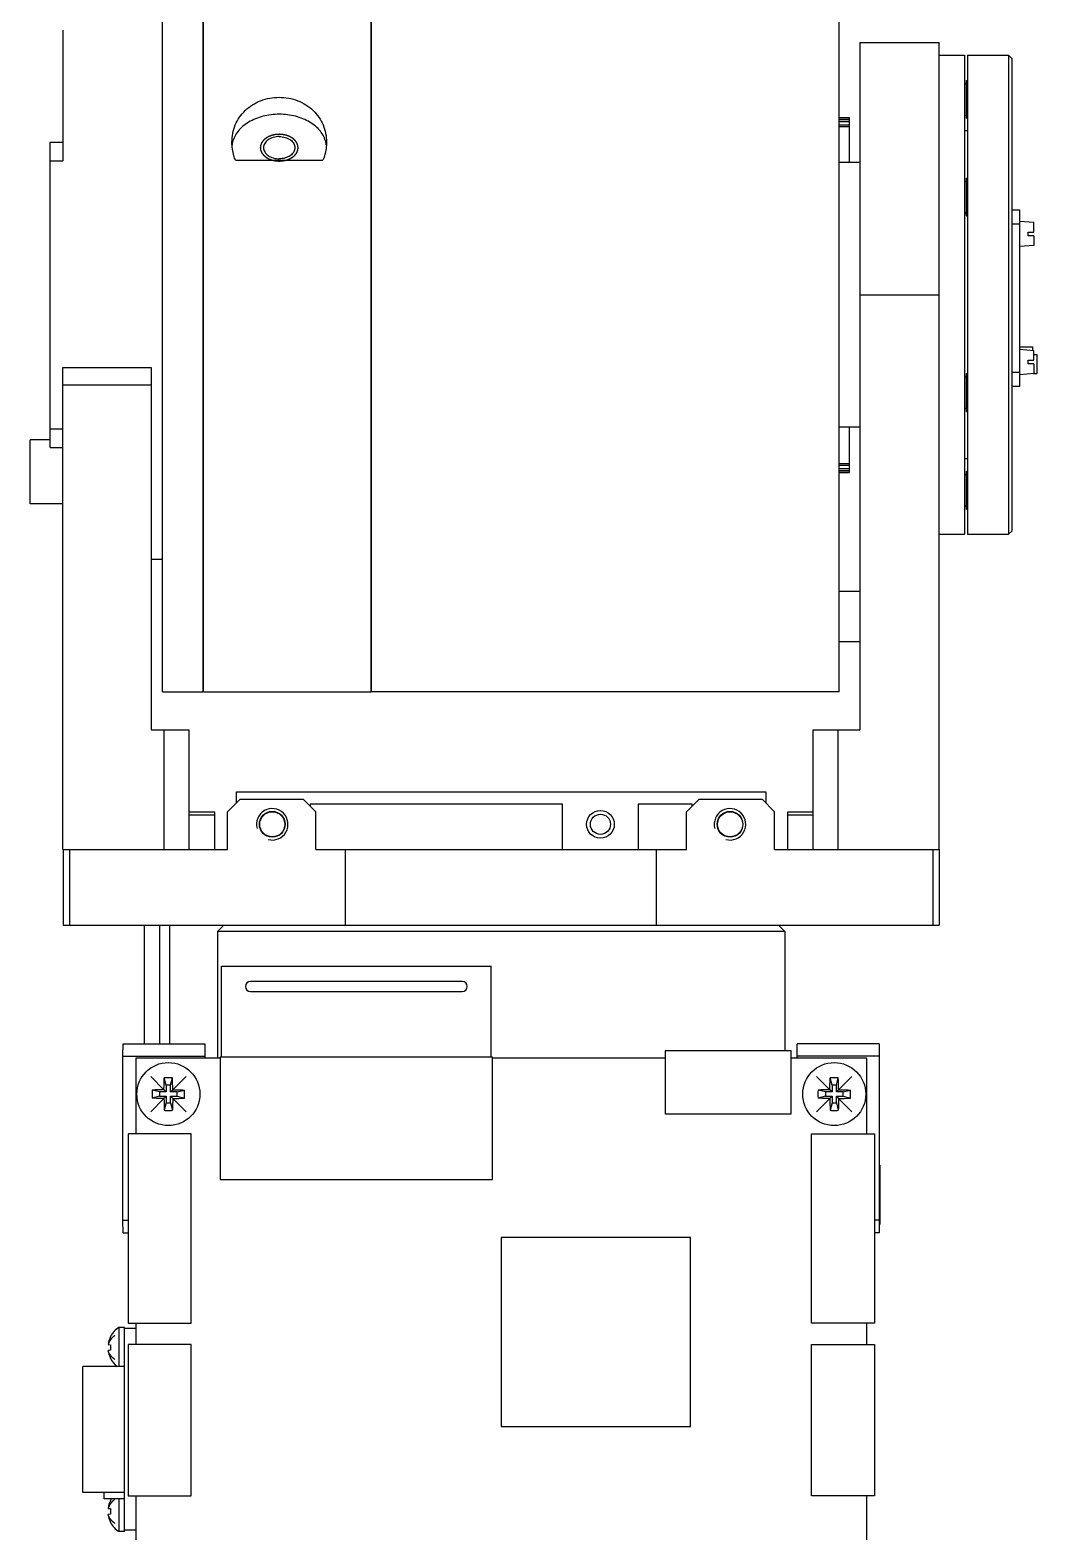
# Model space of a CAD drawing. Header units: millimetres. Extents: x 0 to 594, y 0 to 420.
# Drawn here: x 462.1 to 502, y 186 to 245.6 of the extents above; entities that cross this region are included whole.
import ezdxf

# ---------------------------------------------------------------- set-up
doc = ezdxf.new("R2010")
doc.units = ezdxf.units.MM
doc.header["$LTSCALE"] = 32.67
doc.layers.get('0').update_dxf_attribs({"linetype": 'CONTINUOUS'})
doc.layers.add('AXIS', color=7, linetype='CONTINUOUS')
doc.layers.add('COSMETIC', color=7, linetype='CONTINUOUS')

msp = doc.modelspace()

# ---------------------------------------------------------------- linework, layer by layer
at = {"color": 7, "linetype": 'CONTINUOUS'}
for p, q in [((467.345, 219.347), (467.345, 272.097)), ((494.186, 219.347), (494.186, 272.097)), ((468.945, 249.955), (468.945, 219.347)), ((463.395, 245.597), (463.395, 240.411)), ((468.976, 245.393), (468.945, 245.393)), ((495.006, 245.097), (498.156, 245.097)), ((495.006, 245.097), (495.006, 217.847)), ((498.156, 213.097), (498.156, 245.097)), ((499.286, 244.597), (500.911, 244.597)), ((499.286, 244.597), (499.286, 225.597)), ((501.036, 244.472), (500.911, 244.597)), ((500.911, 244.597), (500.911, 225.597)), ((501.036, 244.472), (501.036, 225.722)), ((468.976, 243.893), (468.945, 243.893)), ((499.156, 243.472), (499.236, 243.472)), ((499.236, 243.597), (499.286, 243.597)), ((499.236, 242.097), (499.236, 243.597)), ((499.156, 242.222), (499.236, 242.222)), ((499.236, 242.097), (499.286, 242.097)), ((499.286, 241.597), (499.156, 241.597)), ((462.895, 229.042), (462.895, 241.152)), ((462.895, 241.152), (463.395, 241.152)), ((462.895, 240.411), (463.395, 240.411)), ((499.156, 239.597), (499.236, 239.597)), ((499.236, 239.722), (499.286, 239.722)), ((499.236, 238.222), (499.236, 239.722)), ((499.156, 238.347), (499.236, 238.347)), ((501.036, 238.462), (501.361, 238.462)), ((501.361, 231.477), (501.361, 238.462)), ((499.236, 238.222), (499.286, 238.222)), ((501.036, 237.912), (501.361, 237.912)), ((501.911, 237.961), (501.361, 238.009)), ((501.911, 237.584), (501.911, 237.961)), ((501.686, 237.584), (501.911, 237.584)), ((501.686, 237.434), (501.686, 237.584)), ((501.911, 237.434), (501.686, 237.434)), ((501.911, 237.434), (501.911, 237.058)), ((501.911, 237.058), (501.361, 237.009)), ((468.976, 235.847), (468.945, 235.847)), ((495.006, 235.097), (498.156, 235.097)), ((468.976, 234.347), (468.945, 234.347)), ((501.361, 233.027), (501.861, 233.027)), ((501.911, 232.881), (501.361, 232.929)), ((501.861, 233.027), (501.861, 232.886)), ((501.686, 232.504), (501.911, 232.504)), ((501.686, 232.354), (501.686, 232.504)), ((501.911, 232.354), (501.686, 232.354)), ((501.911, 232.504), (501.911, 232.881)), ((501.911, 232.727), (502.036, 232.727)), ((501.911, 232.354), (501.911, 231.978)), ((502.036, 232.727), (502.036, 231.977)), ((463.395, 213.097), (463.395, 232.213)), ((463.395, 232.213), (466.895, 232.213)), ((466.895, 232.213), (466.895, 217.847)), ((499.156, 231.847), (499.236, 231.847)), ((499.236, 231.972), (499.286, 231.972)), ((499.236, 230.472), (499.236, 231.972)), ((501.036, 232.027), (501.361, 232.027)), ((501.911, 231.978), (501.361, 231.929)), ((501.904, 231.977), (502.036, 231.977)), ((463.395, 231.526), (466.895, 231.526)), ((501.036, 231.477), (501.361, 231.477)), ((499.156, 230.597), (499.236, 230.597)), ((499.236, 230.472), (499.286, 230.472)), ((462.895, 229.347), (462.09, 229.347)), ((462.09, 226.807), (462.09, 229.347)), ((462.895, 229.783), (463.395, 229.783)), ((462.895, 229.042), (463.395, 229.042)), ((499.286, 228.597), (499.156, 228.597)), ((499.156, 227.972), (499.236, 227.972)), ((499.236, 228.097), (499.286, 228.097)), ((499.236, 226.597), (499.236, 228.097)), ((463.395, 226.807), (462.09, 226.807)), ((499.156, 226.722), (499.236, 226.722)), ((499.236, 226.597), (499.286, 226.597)), ((468.976, 226.301), (468.945, 226.301)), ((499.286, 225.597), (500.911, 225.597)), ((501.036, 225.722), (500.911, 225.597)), ((467.345, 224.597), (466.895, 224.597)), ((468.976, 224.801), (468.945, 224.801)), ((468.945, 223.191), (468.976, 223.191)), ((494.186, 223.347), (495.006, 223.347)), ((468.976, 222.347), (468.945, 222.347)), ((494.186, 221.347), (495.006, 221.347)), ((468.976, 220.847), (468.945, 220.847)), ((466.895, 217.847), (468.395, 217.847)), ((467.395, 217.847), (467.395, 213.097)), ((468.395, 217.847), (468.395, 213.097)), ((493.156, 217.847), (495.006, 217.847)), ((493.156, 213.097), (493.156, 217.847)), ((494.156, 213.097), (494.156, 217.847)), ((470.429, 215.097), (469.929, 214.597)), ((470.282, 215.389), (491.282, 215.389)), ((470.282, 214.951), (470.282, 215.389)), ((470.429, 215.097), (472.929, 215.097)), ((473.429, 214.597), (472.929, 215.097)), ((488.629, 215.097), (488.129, 214.597)), ((488.629, 215.097), (491.129, 215.097)), ((491.629, 214.597), (491.129, 215.097)), ((491.282, 215.389), (491.282, 214.943)), ((468.395, 214.597), (469.405, 214.597)), ((468.395, 214.472), (469.405, 214.472)), ((469.405, 214.597), (469.405, 213.097)), ((469.929, 213.097), (469.929, 214.597)), ((483.219, 214.889), (473.201, 214.889)), ((473.201, 214.889), (473.201, 214.824)), ((473.429, 213.097), (473.429, 214.597)), ((483.219, 213.097), (483.219, 214.889)), ((488.362, 214.889), (486.219, 214.889)), ((486.219, 214.889), (486.219, 213.097)), ((488.129, 213.097), (488.129, 214.597)), ((488.362, 214.831), (488.362, 214.889)), ((491.629, 213.097), (491.629, 214.597)), ((492.155, 214.597), (493.156, 214.597)), ((492.155, 213.097), (492.155, 214.597)), ((492.155, 214.472), (493.156, 214.472)), ((463.395, 213.097), (469.929, 213.097)), ((463.404, 213.097), (463.404, 210.097)), ((463.654, 213.097), (463.654, 210.097)), ((473.429, 213.097), (488.129, 213.097)), ((474.609, 210.097), (474.609, 213.097)), ((486.948, 210.097), (486.948, 213.097)), ((491.629, 213.097), (498.156, 213.097)), ((497.904, 213.097), (497.904, 210.097)), ((498.154, 213.097), (498.154, 210.097)), ((463.404, 210.097), (498.154, 210.097)), ((466.632, 205.397), (466.632, 210.097)), ((467.232, 210.097), (467.232, 205.397)), ((467.632, 205.397), (467.632, 210.097)), ((469.78, 210.097), (469.53, 209.847)), ((492.03, 209.847), (469.53, 209.847)), ((491.78, 210.097), (492.03, 209.847)), ((469.686, 208.466), (480.386, 208.466)), ((469.686, 204.866), (469.686, 208.466)), ((480.386, 204.866), (480.386, 208.466)), ((479.235, 207.866), (470.835, 207.866)), ((470.835, 207.466), (479.235, 207.466)), ((465.778, 204.897), (465.779, 205.397)), ((465.779, 205.397), (469.029, 205.397)), ((469.029, 205.397), (469.028, 204.816)), ((492.286, 205.116), (487.286, 205.116)), ((487.286, 205.116), (487.286, 202.616)), ((492.286, 202.616), (492.286, 205.116)), ((492.528, 204.816), (492.529, 205.397)), ((495.779, 205.397), (492.529, 205.397)), ((495.779, 205.397), (495.778, 204.897)), ((465.778, 204.897), (469.028, 204.897)), ((465.778, 198.397), (465.778, 204.897)), ((469.636, 204.816), (466.286, 204.816)), ((466.286, 204.816), (466.286, 201.816)), ((480.436, 204.866), (469.636, 204.866)), ((469.636, 204.866), (469.636, 200.016)), ((480.436, 200.016), (480.436, 204.866)), ((487.286, 204.816), (480.436, 204.816)), ((495.286, 204.816), (492.286, 204.816)), ((495.778, 204.897), (492.528, 204.897)), ((495.286, 201.816), (495.286, 204.816)), ((495.778, 204.897), (495.778, 198.397)), ((467.49, 203.747), (467.417, 204.04)), ((467.665, 203.747), (467.49, 203.747)), ((467.49, 203.747), (467.49, 203.484)), ((467.665, 203.747), (467.739, 204.04)), ((467.665, 203.484), (467.665, 203.747)), ((493.906, 203.747), (493.833, 204.04)), ((494.081, 203.747), (493.906, 203.747)), ((493.906, 203.747), (493.906, 203.484)), ((494.081, 203.747), (494.155, 204.04)), ((494.081, 203.484), (494.081, 203.747)), ((467.228, 203.484), (466.935, 203.558)), ((467.228, 203.309), (466.935, 203.236)), ((467.49, 203.484), (467.228, 203.484)), ((467.228, 203.484), (467.228, 203.309)), ((467.228, 203.309), (467.49, 203.309)), ((467.49, 203.484), (467.403, 203.572)), ((467.49, 203.309), (467.403, 203.222)), ((467.49, 203.309), (467.49, 203.047)), ((467.665, 203.484), (467.753, 203.572)), ((467.928, 203.484), (467.665, 203.484)), ((467.665, 203.309), (467.928, 203.309)), ((467.665, 203.309), (467.753, 203.222)), ((467.665, 203.047), (467.665, 203.309)), ((467.928, 203.484), (468.221, 203.558)), ((467.928, 203.309), (467.928, 203.484)), ((467.928, 203.309), (468.221, 203.236)), ((493.644, 203.484), (493.351, 203.558)), ((493.644, 203.309), (493.351, 203.236)), ((493.906, 203.484), (493.644, 203.484)), ((493.644, 203.484), (493.644, 203.309)), ((493.644, 203.309), (493.906, 203.309)), ((493.906, 203.484), (493.819, 203.572)), ((493.906, 203.309), (493.819, 203.222)), ((493.906, 203.309), (493.906, 203.047)), ((494.081, 203.484), (494.169, 203.572)), ((494.344, 203.484), (494.081, 203.484)), ((494.081, 203.309), (494.344, 203.309)), ((494.081, 203.309), (494.169, 203.222)), ((494.081, 203.047), (494.081, 203.309)), ((494.344, 203.484), (494.637, 203.558)), ((494.344, 203.309), (494.344, 203.484)), ((494.344, 203.309), (494.637, 203.236)), ((467.49, 203.047), (467.417, 202.754)), ((467.49, 203.047), (467.665, 203.047)), ((467.665, 203.047), (467.739, 202.754)), ((487.286, 202.616), (492.286, 202.616)), ((493.906, 203.047), (493.833, 202.754)), ((493.906, 203.047), (494.081, 203.047)), ((494.081, 203.047), (494.155, 202.754)), ((468.486, 201.816), (465.986, 201.816)), ((465.986, 201.816), (465.986, 194.316)), ((468.486, 194.316), (468.486, 201.816)), ((493.086, 201.816), (495.586, 201.816)), ((493.086, 194.316), (493.086, 201.816)), ((495.586, 201.816), (495.586, 194.316)), ((465.778, 200.572), (465.754, 200.572)), ((465.754, 200.572), (465.754, 200.122)), ((495.804, 200.572), (495.779, 200.572)), ((495.804, 200.572), (495.804, 200.122)), ((465.754, 200.122), (465.754, 199.216)), ((469.636, 200.016), (480.436, 200.016)), ((495.804, 200.122), (495.804, 199.216)), ((465.754, 199.216), (465.754, 198.672)), ((495.804, 199.216), (495.804, 198.672)), ((465.754, 198.672), (465.754, 198.222)), ((465.778, 198.397), (465.986, 198.397)), ((465.779, 197.897), (465.778, 198.397)), ((495.778, 198.397), (495.586, 198.397)), ((495.778, 198.397), (495.779, 197.897)), ((495.804, 198.672), (495.804, 198.222)), ((465.778, 198.222), (465.754, 198.222)), ((465.779, 197.897), (465.986, 197.897)), ((495.779, 197.897), (495.586, 197.897)), ((495.804, 198.222), (495.779, 198.222)), ((488.286, 197.716), (480.786, 197.716)), ((480.786, 197.716), (480.786, 190.216)), ((488.286, 190.216), (488.286, 197.716)), ((465.986, 194.316), (468.486, 194.316)), ((466.286, 194.316), (466.286, 193.466)), ((495.586, 194.316), (493.086, 194.316)), ((495.286, 193.466), (495.286, 194.316)), ((465.281, 193.785), (465.287, 193.782)), ((465.837, 194.147), (465.62, 194.147)), ((465.62, 192.597), (465.62, 194.147)), ((465.837, 194.097), (465.837, 194.147)), ((466.286, 194.097), (465.838, 194.097)), ((465.838, 186.097), (465.838, 194.097)), ((465.188, 193.466), (465.287, 193.456)), ((465.287, 193.238), (465.188, 193.228)), ((468.486, 193.466), (465.986, 193.466)), ((465.986, 193.466), (465.986, 187.466)), ((468.486, 187.466), (468.486, 193.466)), ((493.086, 193.466), (495.586, 193.466)), ((493.086, 187.466), (493.086, 193.466)), ((495.586, 193.466), (495.586, 187.466)), ((465.838, 192.597), (464.188, 192.597)), ((464.188, 187.597), (464.188, 192.597)), ((465.287, 192.912), (465.281, 192.909)), ((480.786, 190.216), (488.286, 190.216)), ((465.838, 187.597), (464.188, 187.597)), ((465.037, 187.347), (465.037, 187.597)), ((465.837, 187.347), (465.037, 187.347)), ((465.281, 187.285), (465.287, 187.282)), ((465.62, 186.047), (465.62, 187.347)), ((465.986, 187.466), (468.486, 187.466)), ((466.286, 187.466), (466.286, 183.816)), ((495.586, 187.466), (493.086, 187.466)), ((495.286, 183.816), (495.286, 187.466)), ((465.188, 186.966), (465.287, 186.956)), ((465.287, 186.738), (465.188, 186.728)), ((465.287, 186.412), (465.281, 186.409)), ((465.837, 186.047), (465.62, 186.047)), ((465.837, 186.047), (465.837, 186.097)), ((466.286, 186.097), (465.838, 186.097))]:
    msp.add_line(p, q, dxfattribs=at)
at = {"color": 6, "linetype": 'CONTINUOUS'}
for p, q in [((494.186, 242.129), (494.584, 242.129)), ((494.186, 242.111), (494.584, 242.111)), ((494.186, 242.055), (494.584, 242.055)), ((494.186, 241.965), (494.584, 241.965)), ((494.186, 241.842), (494.584, 241.842)), ((494.584, 242.129), (494.584, 240.347)), ((494.186, 241.774), (494.584, 241.774)), ((494.584, 229.847), (494.584, 228.048)), ((494.186, 228.404), (494.584, 228.404)), ((494.186, 228.336), (494.584, 228.336)), ((494.186, 228.212), (494.584, 228.212)), ((494.186, 228.122), (494.584, 228.122)), ((494.186, 228.067), (494.584, 228.067)), ((494.186, 228.048), (494.584, 228.048))]:
    msp.add_line(p, q, dxfattribs=at)
at = {"color": 7, "linetype": 'CONTINUOUS'}
for centre, radius in [((484.719, 214.097), 0.55), ((467.578, 203.397), 1.25), ((493.994, 203.397), 1.25)]:
    msp.add_circle(centre, radius, dxfattribs=at)
at = {"color": 2, "linetype": 'CONTINUOUS'}
for centre in [(471.699, 214.097), (489.859, 214.097)]:
    msp.add_arc(centre, 0.625, 255, 195, dxfattribs=at)
at = {"color": 7, "linetype": 'CONTINUOUS'}
for centre, radius, start, end in [((470.835, 207.666), 0.2, 90, 270), ((479.235, 207.666), 0.2, 270, 90), ((467.578, 200.187), 3.856, 89.9958, 92.3856), ((467.578, 200.177), 3.867, 87.61768, 90.00096), ((455.388, 203.438), 12.366, 0.61938, 2.79096), ((493.994, 200.187), 3.856, 89.9958, 92.3856), ((493.994, 200.177), 3.867, 87.61768, 90.00096), ((481.804, 203.438), 12.366, 0.61938, 2.79096), ((470.797, 203.397), 3.866, 177.61621, 182.38379), ((467.537, 191.227), 12.346, 90.62027, 92.79528), ((479.732, 203.356), 12.329, 180.62122, 182.79922), ((467.619, 215.571), 12.349, 270.62034, 272.7949), ((464.355, 203.397), 3.869, 357.61797, 2.38203), ((497.213, 203.397), 3.866, 177.61621, 182.38379), ((493.953, 191.227), 12.346, 90.62027, 92.79528), ((506.148, 203.356), 12.329, 180.62122, 182.79922), ((494.035, 215.571), 12.349, 270.62034, 272.7949), ((490.771, 203.397), 3.869, 357.61797, 2.38203), ((467.578, 206.617), 3.867, 267.61764, 270.00097), ((467.578, 206.607), 3.857, 269.99583, 272.38553), ((493.994, 206.617), 3.867, 267.61764, 270.00097), ((493.994, 206.607), 3.857, 269.99583, 272.38553), ((466.123, 193.347), 0.943, 152.51716, 172.78588), ((466.113, 193.347), 0.94, 121.63663, 152.24819), ((466.123, 193.347), 0.943, 187.21412, 207.48284), ((466.288, 193.347), 1.007, 173.79622, 186.20378), ((466.113, 193.347), 0.94, 207.75181, 233.12723), ((466.123, 186.847), 0.943, 152.51716, 172.78588), ((466.113, 186.847), 0.94, 147.77397, 152.24819), ((466.123, 186.847), 0.943, 187.21412, 207.48284), ((466.288, 186.847), 1.007, 173.79622, 186.20378), ((466.113, 186.847), 0.94, 207.75181, 238.36337)]:
    msp.add_arc(centre, radius, start, end, dxfattribs=at)
at = {"color": 2, "linetype": 'CONTINUOUS'}
for points in [[(471.976, 241.461), (471.964, 241.46), (471.946, 241.459), (471.922, 241.457), (471.903, 241.456), (471.885, 241.455), (471.87, 241.454), (471.858, 241.453), (471.85, 241.452), (471.844, 241.452), (471.84, 241.451), (471.836, 241.451), (471.833, 241.451), (471.832, 241.451), (471.83, 241.451), (471.829, 241.451), (471.828, 241.45), (471.825, 241.45), (471.822, 241.449), (471.817, 241.448), (471.811, 241.447), (471.804, 241.445), (471.793, 241.443), (471.778, 241.44), (471.76, 241.436), (471.743, 241.432), (471.728, 241.429), (471.717, 241.427), (471.709, 241.425), (471.703, 241.424), (471.699, 241.423), (471.695, 241.422), (471.693, 241.421), (471.691, 241.421), (471.69, 241.421), (471.689, 241.421), (471.688, 241.42), (471.686, 241.419), (471.682, 241.418), (471.678, 241.416), (471.673, 241.414), (471.666, 241.412), (471.655, 241.408), (471.642, 241.403), (471.626, 241.397), (471.61, 241.391), (471.596, 241.385), (471.585, 241.381), (471.579, 241.379), (471.573, 241.377), (471.569, 241.375), (471.566, 241.374), (471.563, 241.373), (471.562, 241.373), (471.561, 241.372), (471.56, 241.372), (471.559, 241.371), (471.557, 241.37), (471.554, 241.368), (471.55, 241.366), (471.545, 241.363), (471.539, 241.36), (471.53, 241.354), (471.518, 241.347), (471.503, 241.339), (471.491, 241.332), (471.482, 241.326), (471.475, 241.322), (471.467, 241.318), (471.461, 241.315), (471.457, 241.312), (471.453, 241.31), (471.45, 241.308), (471.448, 241.307), (471.447, 241.306), (471.446, 241.306), (471.445, 241.305), (471.444, 241.304), (471.442, 241.303), (471.44, 241.301), (471.437, 241.298), (471.433, 241.295), (471.428, 241.291), (471.423, 241.286), (471.417, 241.281), (471.409, 241.274), (471.399, 241.266), (471.39, 241.257), (471.382, 241.251), (471.376, 241.246), (471.37, 241.241), (471.365, 241.236), (471.362, 241.233), (471.359, 241.231), (471.356, 241.229), (471.355, 241.227), (471.354, 241.226), (471.353, 241.226), (471.352, 241.225), (471.352, 241.224), (471.35, 241.222), (471.349, 241.22), (471.346, 241.217), (471.344, 241.213), (471.34, 241.209), (471.336, 241.203), (471.331, 241.197), (471.326, 241.19), (471.318, 241.18), (471.311, 241.171), (471.305, 241.163), (471.301, 241.157), (471.297, 241.152), (471.293, 241.147), (471.29, 241.143), (471.288, 241.141), (471.287, 241.139), (471.286, 241.137), (471.285, 241.136), (471.284, 241.135), (471.284, 241.134), (471.283, 241.134), (471.283, 241.133), (471.282, 241.131), (471.282, 241.13), (471.281, 241.128), (471.28, 241.125), (471.278, 241.121), (471.276, 241.116), (471.273, 241.11), (471.27, 241.103), (471.267, 241.095), (471.262, 241.085), (471.258, 241.075), (471.254, 241.066), (471.252, 241.06), (471.249, 241.054), (471.247, 241.049), (471.245, 241.045), (471.244, 241.042), (471.243, 241.04), (471.242, 241.039), (471.242, 241.037), (471.241, 241.036), (471.241, 241.035), (471.241, 241.035), (471.241, 241.034), (471.24, 241.032), (471.24, 241.031), (471.24, 241.028), (471.24, 241.026), (471.239, 241.021), (471.238, 241.016), (471.237, 241.009), (471.236, 241.003), (471.235, 240.994), (471.234, 240.983), (471.232, 240.972), (471.231, 240.963), (471.23, 240.957), (471.229, 240.95), (471.228, 240.945), (471.228, 240.94), (471.227, 240.938), (471.227, 240.936), (471.227, 240.934), (471.226, 240.933), (471.226, 240.932), (471.226, 240.931), (471.226, 240.931), (471.226, 240.93), (471.226, 240.93), (471.226, 240.929), (471.227, 240.927), (471.227, 240.926), (471.227, 240.924), (471.227, 240.921), (471.228, 240.917), (471.229, 240.911), (471.23, 240.905), (471.231, 240.898), (471.232, 240.89), (471.233, 240.879), (471.235, 240.868), (471.236, 240.86), (471.237, 240.853), (471.238, 240.847), (471.238, 240.842), (471.239, 240.837), (471.239, 240.835), (471.24, 240.832), (471.24, 240.831), (471.24, 240.829), (471.24, 240.828), (471.24, 240.828), (471.241, 240.827), (471.241, 240.826), (471.242, 240.825), (471.242, 240.823), (471.243, 240.821), (471.244, 240.818), (471.246, 240.814), (471.248, 240.809), (471.251, 240.803), (471.254, 240.797), (471.257, 240.788), (471.262, 240.778), (471.266, 240.768), (471.269, 240.759), (471.272, 240.753), (471.275, 240.747), (471.277, 240.742), (471.279, 240.738), (471.28, 240.735), (471.281, 240.733), (471.281, 240.732), (471.282, 240.73), (471.282, 240.729), (471.283, 240.728), (471.283, 240.728), (471.284, 240.727), (471.285, 240.726), (471.286, 240.724), (471.287, 240.722), (471.289, 240.72), (471.292, 240.716), (471.296, 240.711), (471.3, 240.706), (471.304, 240.7), (471.31, 240.692), (471.317, 240.683), (471.324, 240.673), (471.33, 240.666), (471.334, 240.66), (471.339, 240.654), (471.342, 240.65), (471.345, 240.646), (471.347, 240.643), (471.348, 240.641), (471.349, 240.64), (471.35, 240.639), (471.351, 240.638), (471.351, 240.637), (471.352, 240.636), (471.353, 240.636), (471.354, 240.635), (471.356, 240.633), (471.358, 240.632), (471.36, 240.629), (471.364, 240.626), (471.369, 240.622), (471.375, 240.617), (471.381, 240.612), (471.389, 240.605), (471.399, 240.596), (471.41, 240.586), (471.42, 240.578), (471.428, 240.571), (471.433, 240.567), (471.437, 240.563), (471.44, 240.561), (471.442, 240.559), (471.444, 240.557), (471.445, 240.556), (471.446, 240.556), (471.447, 240.555), (471.448, 240.554), (471.45, 240.553), (471.453, 240.551), (471.456, 240.549), (471.461, 240.547), (471.467, 240.543), (471.476, 240.538), (471.488, 240.531), (471.502, 240.523), (471.516, 240.515), (471.528, 240.508), (471.538, 240.502), (471.544, 240.499), (471.548, 240.496), (471.552, 240.494), (471.555, 240.492), (471.557, 240.491), (471.558, 240.49), (471.559, 240.49), (471.56, 240.49), (471.561, 240.489), (471.564, 240.488), (471.567, 240.487), (471.571, 240.485), (471.576, 240.483), (471.583, 240.481), (471.594, 240.477), (471.607, 240.472), (471.623, 240.465), (471.64, 240.459), (471.653, 240.454), (471.664, 240.45), (471.67, 240.448), (471.676, 240.446), (471.68, 240.444), (471.683, 240.443), (471.686, 240.442), (471.687, 240.441), (471.688, 240.441), (471.689, 240.441), (471.69, 240.44), (471.693, 240.44), (471.697, 240.439), (471.701, 240.438), (471.707, 240.437), (471.714, 240.435), (471.726, 240.433), (471.74, 240.43), (471.758, 240.426), (471.775, 240.422), (471.79, 240.419), (471.802, 240.416), (471.809, 240.415), (471.815, 240.414), (471.819, 240.413), (471.823, 240.412), (471.825, 240.411), (471.827, 240.411), (471.828, 240.411), (471.829, 240.411), (471.831, 240.411), (471.833, 240.41), (471.837, 240.41), (471.842, 240.41), (471.848, 240.409), (471.856, 240.409), (471.868, 240.408), (471.883, 240.407), (471.902, 240.406), (471.921, 240.404), (471.945, 240.402), (471.964, 240.401), (471.976, 240.4)], [(471.976, 240.4), (471.988, 240.401), (472.006, 240.402), (472.031, 240.404), (472.049, 240.405), (472.067, 240.407), (472.082, 240.408), (472.094, 240.408), (472.102, 240.409), (472.108, 240.409), (472.113, 240.41), (472.116, 240.41), (472.119, 240.41), (472.121, 240.41), (472.122, 240.41), (472.123, 240.411), (472.124, 240.411), (472.127, 240.411), (472.131, 240.412), (472.135, 240.413), (472.141, 240.414), (472.148, 240.416), (472.16, 240.418), (472.174, 240.422), (472.192, 240.425), (472.209, 240.429), (472.224, 240.432), (472.236, 240.435), (472.243, 240.436), (472.249, 240.437), (472.253, 240.438), (472.257, 240.439), (472.259, 240.44), (472.261, 240.44), (472.262, 240.44), (472.263, 240.441), (472.264, 240.441), (472.267, 240.442), (472.27, 240.443), (472.274, 240.445), (472.279, 240.447), (472.286, 240.449), (472.297, 240.453), (472.31, 240.459), (472.327, 240.465), (472.343, 240.471), (472.356, 240.476), (472.367, 240.48), (472.374, 240.482), (472.379, 240.484), (472.383, 240.486), (472.386, 240.487), (472.389, 240.488), (472.39, 240.489), (472.391, 240.489), (472.392, 240.489), (472.393, 240.49), (472.395, 240.491), (472.398, 240.493), (472.402, 240.495), (472.407, 240.498), (472.413, 240.501), (472.422, 240.507), (472.434, 240.514), (472.449, 240.522), (472.461, 240.529), (472.47, 240.535), (472.478, 240.539), (472.485, 240.543), (472.491, 240.547), (472.496, 240.549), (472.499, 240.551), (472.502, 240.553), (472.504, 240.554), (472.506, 240.555), (472.507, 240.556), (472.507, 240.556), (472.508, 240.557), (472.51, 240.559), (472.512, 240.561), (472.515, 240.563), (472.519, 240.566), (472.524, 240.571), (472.53, 240.576), (472.535, 240.581), (472.543, 240.587), (472.553, 240.596), (472.563, 240.604), (472.57, 240.611), (472.576, 240.616), (472.582, 240.621), (472.587, 240.625), (472.591, 240.628), (472.594, 240.631), (472.596, 240.633), (472.598, 240.634), (472.599, 240.635), (472.599, 240.636), (472.6, 240.636), (472.601, 240.637), (472.602, 240.639), (472.604, 240.641), (472.606, 240.644), (472.609, 240.648), (472.612, 240.653), (472.617, 240.658), (472.621, 240.664), (472.627, 240.672), (472.634, 240.681), (472.641, 240.691), (472.647, 240.698), (472.651, 240.704), (472.656, 240.71), (472.659, 240.714), (472.662, 240.718), (472.664, 240.721), (472.665, 240.723), (472.666, 240.724), (472.667, 240.725), (472.668, 240.726), (472.669, 240.727), (472.669, 240.728), (472.669, 240.729), (472.67, 240.73), (472.671, 240.731), (472.671, 240.734), (472.673, 240.736), (472.674, 240.74), (472.677, 240.745), (472.679, 240.752), (472.682, 240.758), (472.685, 240.766), (472.69, 240.776), (472.694, 240.787), (472.698, 240.795), (472.701, 240.801), (472.703, 240.807), (472.706, 240.812), (472.707, 240.817), (472.708, 240.819), (472.709, 240.821), (472.71, 240.823), (472.711, 240.824), (472.711, 240.825), (472.711, 240.826), (472.711, 240.827), (472.712, 240.828), (472.712, 240.829), (472.712, 240.831), (472.712, 240.833), (472.713, 240.836), (472.713, 240.84), (472.714, 240.845), (472.715, 240.852), (472.716, 240.859), (472.717, 240.867), (472.719, 240.878), (472.72, 240.889), (472.722, 240.898), (472.722, 240.904), (472.723, 240.911), (472.724, 240.916), (472.725, 240.921), (472.725, 240.924), (472.725, 240.926), (472.726, 240.927), (472.726, 240.929), (472.726, 240.93), (472.726, 240.93), (472.726, 240.931), (472.726, 240.931), (472.726, 240.932), (472.726, 240.932), (472.726, 240.934), (472.725, 240.935), (472.725, 240.938), (472.725, 240.94), (472.724, 240.945), (472.723, 240.95), (472.723, 240.956), (472.722, 240.963), (472.72, 240.971), (472.719, 240.982), (472.717, 240.993), (472.716, 241.001), (472.715, 241.008), (472.715, 241.014), (472.714, 241.02), (472.713, 241.024), (472.713, 241.027), (472.713, 241.029), (472.712, 241.03), (472.712, 241.032), (472.712, 241.033), (472.712, 241.034), (472.711, 241.034), (472.711, 241.035), (472.711, 241.037), (472.71, 241.038), (472.709, 241.04), (472.708, 241.043), (472.706, 241.047), (472.704, 241.052), (472.701, 241.058), (472.699, 241.065), (472.695, 241.073), (472.691, 241.083), (472.686, 241.093), (472.683, 241.102), (472.68, 241.108), (472.677, 241.114), (472.675, 241.119), (472.674, 241.123), (472.672, 241.126), (472.672, 241.128), (472.671, 241.13), (472.67, 241.131), (472.67, 241.132), (472.67, 241.133), (472.669, 241.133), (472.668, 241.134), (472.667, 241.136), (472.666, 241.137), (472.665, 241.139), (472.663, 241.141), (472.66, 241.145), (472.657, 241.15), (472.652, 241.156), (472.648, 241.161), (472.642, 241.169), (472.635, 241.178), (472.628, 241.188), (472.622, 241.196), (472.618, 241.201), (472.614, 241.207), (472.61, 241.212), (472.607, 241.216), (472.605, 241.218), (472.604, 241.22), (472.603, 241.221), (472.602, 241.222), (472.601, 241.223), (472.601, 241.224), (472.6, 241.225), (472.599, 241.226), (472.598, 241.227), (472.596, 241.228), (472.594, 241.23), (472.592, 241.232), (472.588, 241.235), (472.583, 241.239), (472.577, 241.244), (472.571, 241.25), (472.563, 241.256), (472.554, 241.265), (472.542, 241.275), (472.532, 241.284), (472.524, 241.29), (472.519, 241.295), (472.515, 241.298), (472.512, 241.301), (472.51, 241.303), (472.508, 241.304), (472.507, 241.305), (472.507, 241.306), (472.506, 241.306), (472.504, 241.307), (472.502, 241.308), (472.499, 241.31), (472.496, 241.312), (472.491, 241.315), (472.485, 241.318), (472.476, 241.323), (472.464, 241.33), (472.45, 241.338), (472.436, 241.347), (472.424, 241.354), (472.415, 241.359), (472.409, 241.362), (472.404, 241.365), (472.4, 241.367), (472.397, 241.369), (472.395, 241.37), (472.394, 241.371), (472.393, 241.371), (472.392, 241.372), (472.391, 241.372), (472.389, 241.373), (472.385, 241.374), (472.381, 241.376), (472.376, 241.378), (472.369, 241.38), (472.358, 241.385), (472.345, 241.39), (472.329, 241.396), (472.313, 241.402), (472.299, 241.407), (472.289, 241.411), (472.282, 241.414), (472.276, 241.416), (472.272, 241.417), (472.269, 241.418), (472.267, 241.419), (472.265, 241.42), (472.264, 241.42), (472.263, 241.42), (472.262, 241.421), (472.259, 241.421), (472.256, 241.422), (472.251, 241.423), (472.245, 241.424), (472.238, 241.426), (472.226, 241.428), (472.212, 241.432), (472.194, 241.435), (472.177, 241.439), (472.162, 241.442), (472.151, 241.445), (472.143, 241.446), (472.137, 241.448), (472.133, 241.449), (472.129, 241.449), (472.127, 241.45), (472.125, 241.45), (472.124, 241.451), (472.123, 241.451), (472.122, 241.451), (472.119, 241.451), (472.115, 241.451), (472.11, 241.451), (472.104, 241.452), (472.097, 241.452), (472.084, 241.453), (472.069, 241.454), (472.05, 241.456), (472.032, 241.457), (472.007, 241.459), (471.988, 241.46), (471.976, 241.461)]]:
    msp.add_open_spline(points, degree=3, knots=[0, 0, 0, 0, 0.015625, 0.023438, 0.03125, 0.039062, 0.046875, 0.050781, 0.054688, 0.056641, 0.058594, 0.060547, 0.061523, 0.062012, 0.0625, 0.062988, 0.063477, 0.064453, 0.066406, 0.068359, 0.070312, 0.074219, 0.078125, 0.085938, 0.09375, 0.101562, 0.109375, 0.113281, 0.117188, 0.119141, 0.121094, 0.123047, 0.124023, 0.124512, 0.125, 0.125488, 0.125977, 0.126953, 0.128906, 0.130859, 0.132812, 0.136719, 0.140625, 0.148438, 0.15625, 0.164062, 0.171875, 0.175781, 0.179688, 0.181641, 0.183594, 0.185547, 0.186523, 0.187012, 0.1875, 0.187988, 0.188477, 0.189453, 0.191406, 0.193359, 0.195312, 0.199219, 0.203125, 0.210938, 0.21875, 0.226562, 0.230469, 0.234375, 0.238281, 0.242188, 0.244141, 0.246094, 0.248047, 0.249023, 0.249512, 0.25, 0.250488, 0.250977, 0.251953, 0.253906, 0.255859, 0.257812, 0.261719, 0.265625, 0.269531, 0.273438, 0.28125, 0.289062, 0.292969, 0.296875, 0.300781, 0.304688, 0.306641, 0.308594, 0.310547, 0.311523, 0.312012, 0.3125, 0.312988, 0.313477, 0.314453, 0.316406, 0.318359, 0.320312, 0.324219, 0.328125, 0.332031, 0.335938, 0.34375, 0.351562, 0.355469, 0.359375, 0.363281, 0.367188, 0.369141, 0.371094, 0.37207, 0.373047, 0.374023, 0.374512, 0.375, 0.375488, 0.375977, 0.376953, 0.37793, 0.378906, 0.380859, 0.382812, 0.386719, 0.390625, 0.394531, 0.398438, 0.40625, 0.414062, 0.417969, 0.421875, 0.425781, 0.429688, 0.431641, 0.433594, 0.43457, 0.435547, 0.436523, 0.437012, 0.4375, 0.437988, 0.438477, 0.439453, 0.44043, 0.441406, 0.443359, 0.445312, 0.449219, 0.453125, 0.457031, 0.460938, 0.46875, 0.476562, 0.480469, 0.484375, 0.488281, 0.492188, 0.494141, 0.496094, 0.49707, 0.498047, 0.499023, 0.499512, 0.499756, 0.5, 0.500244, 0.500488, 0.500977, 0.501953, 0.50293, 0.503906, 0.505859, 0.507812, 0.511719, 0.515625, 0.519531, 0.523438, 0.53125, 0.539062, 0.542969, 0.546875, 0.550781, 0.554688, 0.556641, 0.558594, 0.55957, 0.560547, 0.561523, 0.562012, 0.5625, 0.562988, 0.563477, 0.564453, 0.56543, 0.566406, 0.568359, 0.570312, 0.574219, 0.578125, 0.582031, 0.585938, 0.59375, 0.601562, 0.605469, 0.609375, 0.613281, 0.617188, 0.619141, 0.621094, 0.62207, 0.623047, 0.624023, 0.624512, 0.625, 0.625488, 0.625977, 0.626953, 0.62793, 0.628906, 0.630859, 0.632812, 0.636719, 0.640625, 0.644531, 0.648438, 0.65625, 0.664062, 0.667969, 0.671875, 0.675781, 0.679688, 0.681641, 0.683594, 0.68457, 0.685547, 0.686523, 0.687012, 0.6875, 0.687988, 0.688477, 0.689453, 0.69043, 0.691406, 0.693359, 0.695312, 0.699219, 0.703125, 0.707031, 0.710938, 0.71875, 0.726562, 0.734375, 0.738281, 0.742188, 0.744141, 0.746094, 0.748047, 0.749023, 0.749512, 0.75, 0.750488, 0.750977, 0.751953, 0.753906, 0.755859, 0.757812, 0.761719, 0.765625, 0.773438, 0.78125, 0.789062, 0.796875, 0.800781, 0.804688, 0.806641, 0.808594, 0.810547, 0.811523, 0.812012, 0.8125, 0.812988, 0.813477, 0.814453, 0.816406, 0.818359, 0.820312, 0.824219, 0.828125, 0.835938, 0.84375, 0.851562, 0.859375, 0.863281, 0.867188, 0.869141, 0.871094, 0.873047, 0.874023, 0.874512, 0.875, 0.875488, 0.875977, 0.876953, 0.878906, 0.880859, 0.882812, 0.886719, 0.890625, 0.898438, 0.90625, 0.914062, 0.921875, 0.925781, 0.929688, 0.931641, 0.933594, 0.935547, 0.936523, 0.937012, 0.9375, 0.937988, 0.938477, 0.939453, 0.941406, 0.943359, 0.945312, 0.949219, 0.953125, 0.960938, 0.96875, 0.976562, 0.984375, 1, 1, 1, 1], dxfattribs=at)
at = {"color": 7, "linetype": 'CONTINUOUS'}
for points, knots in [([(467.403, 203.572), (467.404, 203.612), (467.406, 203.768), (467.411, 203.924), (467.417, 204.04)], [0, 0, 0, 0, 0.258562, 1, 1, 1, 1]), ([(493.819, 203.572), (493.82, 203.612), (493.822, 203.768), (493.827, 203.924), (493.833, 204.04)], [0, 0, 0, 0, 0.258562, 1, 1, 1, 1]), ([(467.403, 203.222), (467.363, 203.223), (467.206, 203.225), (467.05, 203.23), (466.935, 203.236)], [0, 0, 0, 0, 0.258568, 1, 1, 1, 1]), ([(467.753, 203.222), (467.752, 203.182), (467.75, 203.026), (467.744, 202.869), (467.739, 202.754)], [0, 0, 0, 0, 0.258563, 1, 1, 1, 1]), ([(467.753, 203.572), (467.793, 203.571), (467.949, 203.569), (468.105, 203.563), (468.221, 203.558)], [0, 0, 0, 0, 0.258557, 1, 1, 1, 1]), ([(493.819, 203.222), (493.779, 203.223), (493.622, 203.225), (493.466, 203.23), (493.351, 203.236)], [0, 0, 0, 0, 0.258568, 1, 1, 1, 1]), ([(494.169, 203.222), (494.168, 203.182), (494.166, 203.026), (494.16, 202.869), (494.155, 202.754)], [0, 0, 0, 0, 0.258563, 1, 1, 1, 1]), ([(494.169, 203.572), (494.209, 203.571), (494.365, 203.569), (494.521, 203.563), (494.637, 203.558)], [0, 0, 0, 0, 0.258557, 1, 1, 1, 1])]:
    msp.add_open_spline(points, degree=3, knots=knots, dxfattribs=at)
at = {"layer": 'AXIS', "color": 7, "linetype": 'CONTINUOUS'}
for p, q in [((475.626, 219.347), (475.626, 250.847)), ((475.636, 219.347), (475.636, 250.847)), ((468.976, 219.347), (468.976, 248.955)), ((498.156, 244.597), (499.156, 244.597)), ((499.156, 244.597), (499.156, 225.597)), ((499.286, 241.597), (499.156, 241.597)), ((470.24, 240.43), (473.712, 240.43)), ((495.006, 240.347), (494.186, 240.347)), ((495.006, 229.847), (494.186, 229.847)), ((499.286, 228.597), (499.156, 228.597)), ((498.156, 225.597), (499.156, 225.597)), ((468.976, 223.191), (468.945, 223.191)), ((475.636, 220.097), (475.626, 220.097)), ((467.345, 219.347), (468.945, 219.347)), ((468.976, 219.347), (475.626, 219.347)), ((494.186, 219.347), (475.636, 219.347)), ((469.53, 209.847), (469.53, 204.816)), ((492.03, 209.847), (492.03, 205.116))]:
    msp.add_line(p, q, dxfattribs=at)
for centre, radius in [((471.699, 214.097), 0.512), ((471.701, 214.097), 0.5), ((484.719, 214.097), 0.4), ((489.859, 214.097), 0.512), ((489.861, 214.097), 0.5)]:
    msp.add_circle(centre, radius, dxfattribs=at)
for centre, start, end in [((471.061, 240.928), 167.00546, 173.31138), ((472.891, 240.928), 6.68862, 12.99455)]:
    msp.add_arc(centre, 0.96, start, end, dxfattribs=at)
for points, knots in [([(470.101, 241.152), (470.101, 241.383), (470.189, 241.852), (470.6, 242.448), (471.231, 242.84), (471.976, 242.974), (472.721, 242.84), (473.352, 242.448), (473.763, 241.852), (473.851, 241.383), (473.851, 241.152)], [0, 0, 0, 0, 0.120823, 0.242647, 0.369096, 0.5, 0.630904, 0.757353, 0.879177, 1, 1, 1, 1]), ([(473.827, 241.144), (473.79, 241.303), (473.623, 241.622), (473.187, 241.978), (472.617, 242.205), (471.976, 242.283), (471.335, 242.205), (470.765, 241.978), (470.33, 241.622), (470.162, 241.303), (470.126, 241.144)], [0, 0, 0, 0, 0.106121, 0.225535, 0.358635, 0.5, 0.641365, 0.774465, 0.893879, 1, 1, 1, 1]), ([(471.976, 241.373), (471.896, 241.373), (471.739, 241.352), (471.535, 241.259), (471.389, 241.115), (471.351, 240.989), (471.351, 240.931)], [0, 0, 0, 0, 0.288007, 0.555333, 0.790533, 1, 1, 1, 1]), ([(471.976, 241.373), (472.057, 241.373), (472.213, 241.352), (472.417, 241.259), (472.563, 241.115), (472.601, 240.989), (472.601, 240.931)], [0, 0, 0, 0, 0.288007, 0.555333, 0.790533, 1, 1, 1, 1]), ([(470.24, 240.43), (470.217, 240.488), (470.138, 240.721), (470.101, 240.968), (470.101, 241.152)], [0, 0, 0, 0, 0.252945, 1, 1, 1, 1]), ([(471.351, 240.931), (471.351, 240.872), (471.389, 240.746), (471.535, 240.602), (471.739, 240.51), (471.896, 240.489), (471.976, 240.489)], [0, 0, 0, 0, 0.209467, 0.444667, 0.711993, 1, 1, 1, 1]), ([(472.601, 240.931), (472.601, 240.872), (472.563, 240.746), (472.417, 240.602), (472.213, 240.51), (472.057, 240.489), (471.976, 240.489)], [0, 0, 0, 0, 0.209467, 0.444667, 0.711993, 1, 1, 1, 1]), ([(473.851, 241.152), (473.851, 241.091), (473.839, 240.845), (473.78, 240.602), (473.712, 240.43)], [0, 0, 0, 0, 0.248041, 1, 1, 1, 1])]:
    msp.add_open_spline(points, degree=3, knots=knots, dxfattribs=at)
at = {"layer": 'COSMETIC', "color": 7, "linetype": 'CONTINUOUS'}
for p, q in [((466.878, 204.097), (467.403, 203.572)), ((468.278, 204.097), (467.753, 203.572)), ((493.294, 204.097), (493.819, 203.572)), ((494.694, 204.097), (494.169, 203.572)), ((466.878, 202.697), (467.403, 203.222)), ((468.278, 202.697), (467.753, 203.222)), ((493.294, 202.697), (493.819, 203.222)), ((494.694, 202.697), (494.169, 203.222))]:
    msp.add_line(p, q, dxfattribs=at)
for points in [[(465.456, 193.822), (465.448, 193.816), (465.436, 193.807), (465.422, 193.796), (465.414, 193.79), (465.408, 193.785), (465.402, 193.78), (465.397, 193.777), (465.394, 193.775), (465.392, 193.773), (465.391, 193.772), (465.389, 193.77), (465.387, 193.768), (465.383, 193.765), (465.379, 193.761), (465.372, 193.754), (465.363, 193.746), (465.354, 193.737), (465.347, 193.731), (465.342, 193.726), (465.339, 193.723), (465.337, 193.721), (465.335, 193.719), (465.334, 193.719), (465.333, 193.718), (465.332, 193.717), (465.33, 193.714), (465.326, 193.71), (465.322, 193.704), (465.317, 193.698), (465.311, 193.691), (465.304, 193.683), (465.298, 193.676), (465.294, 193.671), (465.291, 193.668), (465.288, 193.665), (465.286, 193.663), (465.285, 193.661), (465.284, 193.66), (465.284, 193.659), (465.283, 193.659), (465.282, 193.658), (465.281, 193.656), (465.28, 193.654), (465.278, 193.651), (465.275, 193.647), (465.272, 193.642), (465.267, 193.635), (465.262, 193.627), (465.257, 193.619), (465.253, 193.614), (465.249, 193.608), (465.247, 193.604), (465.245, 193.601), (465.244, 193.6), (465.243, 193.599), (465.243, 193.598), (465.242, 193.596), (465.241, 193.593), (465.239, 193.589), (465.236, 193.584), (465.232, 193.576), (465.227, 193.566), (465.222, 193.555), (465.218, 193.547), (465.215, 193.542), (465.213, 193.538), (465.212, 193.535), (465.211, 193.534), (465.211, 193.532), (465.21, 193.531), (465.21, 193.53), (465.209, 193.527), (465.207, 193.522), (465.205, 193.516), (465.203, 193.51), (465.2, 193.501), (465.195, 193.487), (465.191, 193.474), (465.188, 193.466)], [(465.456, 192.872), (465.448, 192.878), (465.436, 192.887), (465.422, 192.898), (465.414, 192.904), (465.408, 192.909), (465.402, 192.914), (465.397, 192.917), (465.394, 192.919), (465.392, 192.921), (465.391, 192.922), (465.389, 192.923), (465.387, 192.926), (465.383, 192.929), (465.379, 192.933), (465.372, 192.94), (465.363, 192.948), (465.354, 192.957), (465.347, 192.963), (465.342, 192.968), (465.339, 192.971), (465.337, 192.973), (465.335, 192.974), (465.334, 192.975), (465.333, 192.976), (465.332, 192.977), (465.33, 192.98), (465.326, 192.984), (465.322, 192.99), (465.317, 192.996), (465.311, 193.003), (465.304, 193.01), (465.298, 193.018), (465.294, 193.023), (465.291, 193.026), (465.288, 193.029), (465.286, 193.031), (465.285, 193.033), (465.284, 193.034), (465.284, 193.035), (465.283, 193.035), (465.282, 193.036), (465.281, 193.038), (465.28, 193.04), (465.278, 193.043), (465.275, 193.047), (465.272, 193.052), (465.267, 193.059), (465.262, 193.067), (465.257, 193.075), (465.253, 193.08), (465.249, 193.086), (465.247, 193.09), (465.245, 193.093), (465.244, 193.094), (465.243, 193.095), (465.243, 193.096), (465.242, 193.098), (465.241, 193.101), (465.239, 193.105), (465.236, 193.11), (465.232, 193.118), (465.227, 193.128), (465.222, 193.139), (465.218, 193.147), (465.215, 193.152), (465.213, 193.156), (465.212, 193.159), (465.211, 193.16), (465.211, 193.161), (465.21, 193.163), (465.21, 193.164), (465.209, 193.167), (465.207, 193.172), (465.205, 193.178), (465.203, 193.184), (465.2, 193.193), (465.195, 193.207), (465.191, 193.22), (465.188, 193.228)], [(465.456, 187.322), (465.448, 187.316), (465.436, 187.307), (465.422, 187.296), (465.414, 187.29), (465.408, 187.285), (465.402, 187.28), (465.397, 187.277), (465.394, 187.275), (465.392, 187.273), (465.391, 187.272), (465.389, 187.27), (465.387, 187.268), (465.383, 187.265), (465.379, 187.261), (465.372, 187.254), (465.363, 187.246), (465.354, 187.237), (465.347, 187.231), (465.342, 187.226), (465.339, 187.223), (465.337, 187.221), (465.335, 187.219), (465.334, 187.219), (465.333, 187.218), (465.332, 187.217), (465.33, 187.214), (465.326, 187.21), (465.322, 187.204), (465.317, 187.198), (465.311, 187.191), (465.304, 187.183), (465.298, 187.176), (465.294, 187.171), (465.291, 187.168), (465.288, 187.165), (465.286, 187.163), (465.285, 187.161), (465.284, 187.16), (465.284, 187.159), (465.283, 187.159), (465.282, 187.158), (465.281, 187.156), (465.28, 187.154), (465.278, 187.151), (465.275, 187.147), (465.272, 187.142), (465.267, 187.135), (465.262, 187.127), (465.257, 187.119), (465.253, 187.114), (465.249, 187.108), (465.247, 187.104), (465.245, 187.101), (465.244, 187.1), (465.243, 187.099), (465.243, 187.098), (465.242, 187.096), (465.241, 187.093), (465.239, 187.089), (465.236, 187.084), (465.232, 187.076), (465.227, 187.066), (465.222, 187.055), (465.218, 187.047), (465.215, 187.042), (465.213, 187.038), (465.212, 187.035), (465.211, 187.034), (465.211, 187.032), (465.21, 187.031), (465.21, 187.03), (465.209, 187.027), (465.207, 187.022), (465.205, 187.016), (465.203, 187.01), (465.2, 187.001), (465.195, 186.987), (465.191, 186.974), (465.188, 186.966)], [(465.456, 186.372), (465.448, 186.378), (465.436, 186.387), (465.422, 186.398), (465.414, 186.404), (465.408, 186.409), (465.402, 186.414), (465.397, 186.417), (465.394, 186.419), (465.392, 186.421), (465.391, 186.422), (465.389, 186.423), (465.387, 186.426), (465.383, 186.429), (465.379, 186.433), (465.372, 186.44), (465.363, 186.448), (465.354, 186.457), (465.347, 186.463), (465.342, 186.468), (465.339, 186.471), (465.337, 186.473), (465.335, 186.474), (465.334, 186.475), (465.333, 186.476), (465.332, 186.477), (465.33, 186.48), (465.326, 186.484), (465.322, 186.49), (465.317, 186.496), (465.311, 186.503), (465.304, 186.51), (465.298, 186.518), (465.294, 186.523), (465.291, 186.526), (465.288, 186.529), (465.286, 186.531), (465.285, 186.533), (465.284, 186.534), (465.284, 186.535), (465.283, 186.535), (465.282, 186.536), (465.281, 186.538), (465.28, 186.54), (465.278, 186.543), (465.275, 186.547), (465.272, 186.552), (465.267, 186.559), (465.262, 186.567), (465.257, 186.575), (465.253, 186.58), (465.249, 186.586), (465.247, 186.59), (465.245, 186.593), (465.244, 186.594), (465.243, 186.595), (465.243, 186.596), (465.242, 186.598), (465.241, 186.601), (465.239, 186.605), (465.236, 186.61), (465.232, 186.618), (465.227, 186.628), (465.222, 186.639), (465.218, 186.647), (465.215, 186.652), (465.213, 186.656), (465.212, 186.659), (465.211, 186.66), (465.211, 186.661), (465.21, 186.663), (465.21, 186.664), (465.209, 186.667), (465.207, 186.672), (465.205, 186.678), (465.203, 186.684), (465.2, 186.693), (465.195, 186.707), (465.191, 186.72), (465.188, 186.728)]]:
    msp.add_open_spline(points, degree=3, knots=[0, 0, 0, 0, 0.0625, 0.09375, 0.109375, 0.125, 0.140625, 0.15625, 0.160156, 0.164062, 0.167969, 0.171875, 0.179688, 0.1875, 0.203125, 0.21875, 0.25, 0.28125, 0.296875, 0.3125, 0.320312, 0.328125, 0.332031, 0.333984, 0.335938, 0.339844, 0.34375, 0.359375, 0.375, 0.390625, 0.40625, 0.4375, 0.453125, 0.46875, 0.476562, 0.484375, 0.492188, 0.496094, 0.498047, 0.5, 0.501953, 0.503906, 0.507812, 0.515625, 0.523438, 0.53125, 0.546875, 0.5625, 0.59375, 0.609375, 0.625, 0.640625, 0.65625, 0.660156, 0.664062, 0.666016, 0.667969, 0.671875, 0.679688, 0.6875, 0.703125, 0.71875, 0.75, 0.78125, 0.796875, 0.8125, 0.820312, 0.828125, 0.832031, 0.833984, 0.835938, 0.839844, 0.84375, 0.859375, 0.875, 0.890625, 0.90625, 0.9375, 1, 1, 1, 1], dxfattribs=at)

doc.saveas('drawing.dxf')
